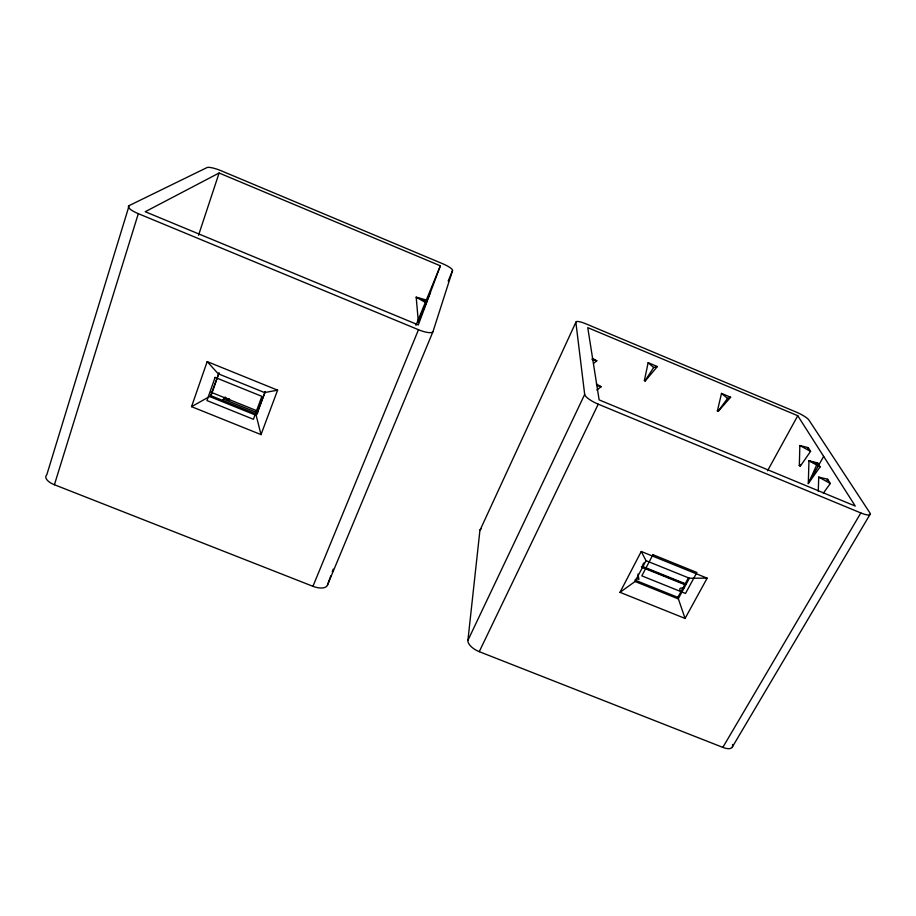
<?xml version="1.0" encoding="UTF-8"?>
<svg xmlns="http://www.w3.org/2000/svg" width="916" height="916" viewBox="0 0 916 916"><rect width="100%" height="100%" fill="white"/><g stroke="black" fill="none" stroke-linecap="round" stroke-linejoin="round"><path stroke-width="1.37" d="M799.336 465.477L799.84 445.52L808.29 447.672L810.568 451.382L800.389 466.061L799.336 465.477L800.389 466.061M818.274 491.216L818.721 477.099L827.675 479.24L830.297 483.511L823.335 493.174M732.491 744.49A13.339 5.714 32.5 0 1 722.838 747.387L479.251 651.665A12.984 6.183 26.6 0 1 467.904 640.399L479.915 530.433L575.866 322.295A11.473 2.473 24.5 0 1 585.908 323.829L796.473 412.189A11.61 2.336 26.6 0 1 808.931 420.055L869.685 512.559A14.484 3.424 28.2 0 1 860.822 512.949L598.24 404.174A14.129 3.721 25.2 0 1 584.683 394.43L575.866 322.295M644.417 380.426L648.15 362.69L657.356 366.549L645.333 380.816L644.417 380.426L645.333 380.816M717.4 410.883L721.51 393.411L730.625 397.235L718.304 411.261L717.4 410.883L718.304 411.261M129.145 205.596L46.808 474.74A13.969 6.286 14.6 0 0 54.41 484.736L312.94 586.32A13.122 6.343 21.6 0 0 327.447 585.141L433.005 331.558L452.55 270.575A11.61 2.519 22.9 0 0 442.714 263.739L220.985 170.685A12.183 2.519 20.5 0 0 207.005 167.571L129.145 205.596A15.24 3.801 19.2 0 0 138.316 213.668L418.486 329.726A14.29 3.824 22.7 0 0 433.005 331.558M54.41 484.736L138.316 213.668M198.52 235.286L219.107 173.01L440.356 265.812L418.291 324.928L145.22 211.722L219.107 173.01M191.547 406.67L207.176 361.602L277.594 390.17L261.014 434.608L191.547 406.67L211.001 395.735L219.061 372.823L210.153 396.754L256.148 415.314L261.014 434.608M327.447 585.141L330.825 575.821M332.268 571.824L333.241 569.157M257.373 412.91L265.262 391.556L256.148 415.314L256.881 414.25L211.001 395.735M426.18 302.875L427.165 300.242L416.185 297.185L418.349 321.837L426.18 302.875L416.185 297.185L426.673 301.559M427.165 300.242L418.349 321.837L430.451 292.341M415.944 325.363L440.356 265.812M312.94 586.32L418.486 329.726M448.176 281.109L452.55 270.575M800.172 465.683L800.676 464.561M807.775 448.794L808.29 447.672M817.644 462.912L808.301 483.579L808.954 460.759L817.644 462.912L820.083 466.885L808.301 483.579L823.656 456.408M827.125 480.442L827.675 479.24M467.904 640.399L584.683 394.43M479.251 651.665L598.24 404.174M620.006 592.32L641.257 551.489L707.152 578.168L685.076 618.437L620.006 592.32L635.097 581.5L646.009 560.672L641.257 551.489M642.528 565.378L643.811 562.928M685.076 618.437L677.863 597.369L688.363 577.985M707.152 578.168L689.393 578.214L678.218 598.846L635.097 581.5M767.528 470.801L797.767 415.715L587.763 327.642L599.133 399.891L855.269 506.067L797.767 415.715M722.838 747.387L860.822 512.949M732.399 746.895L870.143 514.231M644.967 380.919L653.68 367.499L657.356 366.549M717.995 411.399L727.579 398.426L730.625 397.235M221.912 401.128L223.515 399.124L257.82 412.967M224.111 398.368L225.221 396.983M593.625 363.309L596.797 360.79L592.308 358.293M596.866 390.044L601.148 386.689L596.327 383.964M277.594 390.17L264.552 392.563L218.226 373.785L207.176 361.602M597.266 385.682L601.148 386.689M591.965 359.473L596.797 360.79M211.138 392.3L257.488 411.009M642.162 566.328L685.958 584.007M641.406 566.569L684.996 584.168M641.578 567.176L685.26 584.809M636.311 578.443L638.933 579.496L637.96 574.023M634.857 580.057L677.863 597.369M646.009 560.672L689.393 578.214M818.858 464.893L808.954 460.759L820.083 466.885M799.84 445.52L810.568 451.382M818.721 477.099L830.297 483.511M721.51 393.411L727.579 398.426M648.15 362.69L653.68 367.499M479.915 530.433A10.706 4.237 25.1 0 1 481.244 528.853M681.767 592.354A7.523 2.691 28.8 0 1 683.771 588.335M215.088 377.403L206.959 400.567L253.411 419.288L261.873 396.353L215.088 377.403M652.936 554.695L641.83 575.855L685.5 593.453L696.893 572.5L652.936 554.695M229.504 399.216L228.908 399.971L224.615 397.739L229.504 399.216"/></g></svg>
